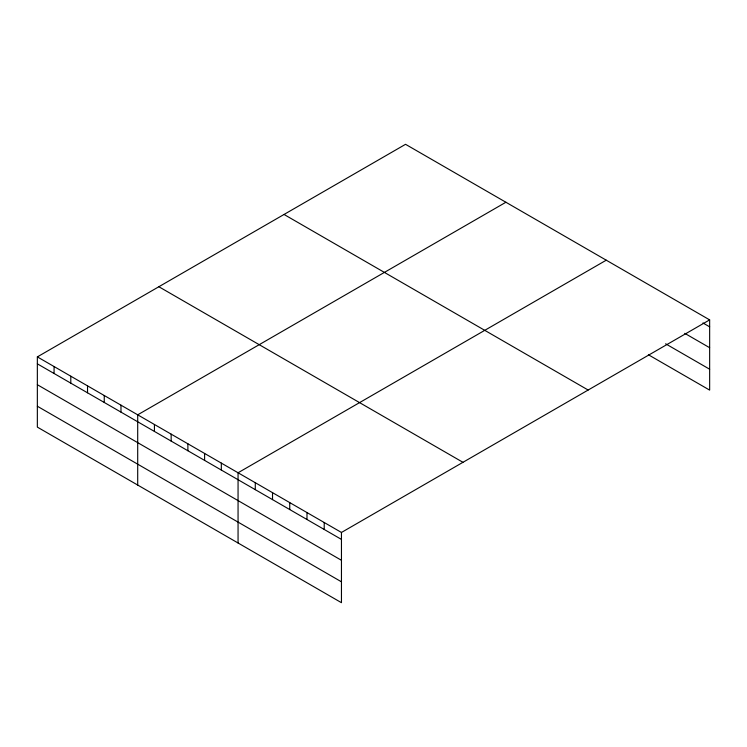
<?xml version="1.0" encoding="UTF-8"?>
<svg xmlns="http://www.w3.org/2000/svg" width="747" height="747" viewBox="0 0 747 747"><rect width="100%" height="100%" fill="white"/><g stroke="black" fill="none" stroke-linecap="round" stroke-linejoin="round"><path stroke-width="1.12" d="M709.65 319.884L405.546 144.311L37.35 356.889L37.35 427.116L341.454 602.689L341.454 532.462L709.65 319.884L709.65 390.111L648.377 354.741M505.906 202.25L137.7 414.828L137.7 485.055M606.256 260.189L238.06 472.767L238.06 542.994M702.946 322.956L709.65 326.831M684.756 333.339L709.65 347.71M665.614 343.797L709.65 369.223M284.047 214.464L588.141 390.027M158.859 286.736L462.953 462.309M37.35 356.889L341.454 532.462M37.35 363.836L341.454 539.409M37.35 384.714L341.454 560.287M37.35 406.237L341.454 581.81M324.217 522.508L324.217 529.455M306.989 512.563L306.989 519.51M289.752 502.61L289.752 509.557M272.524 492.665L272.524 499.612M255.287 482.711L255.287 489.658M221.327 463.112L221.327 470.059M204.603 453.457L204.603 460.395M187.88 443.793L187.88 450.74M171.156 434.138L171.156 441.085M154.433 424.483L154.433 431.43M120.977 405.173L120.977 412.12M104.253 395.518L104.253 402.465M87.53 385.854L87.53 392.801M70.797 376.199L70.797 383.146M54.073 366.544L54.073 373.491"/></g></svg>
